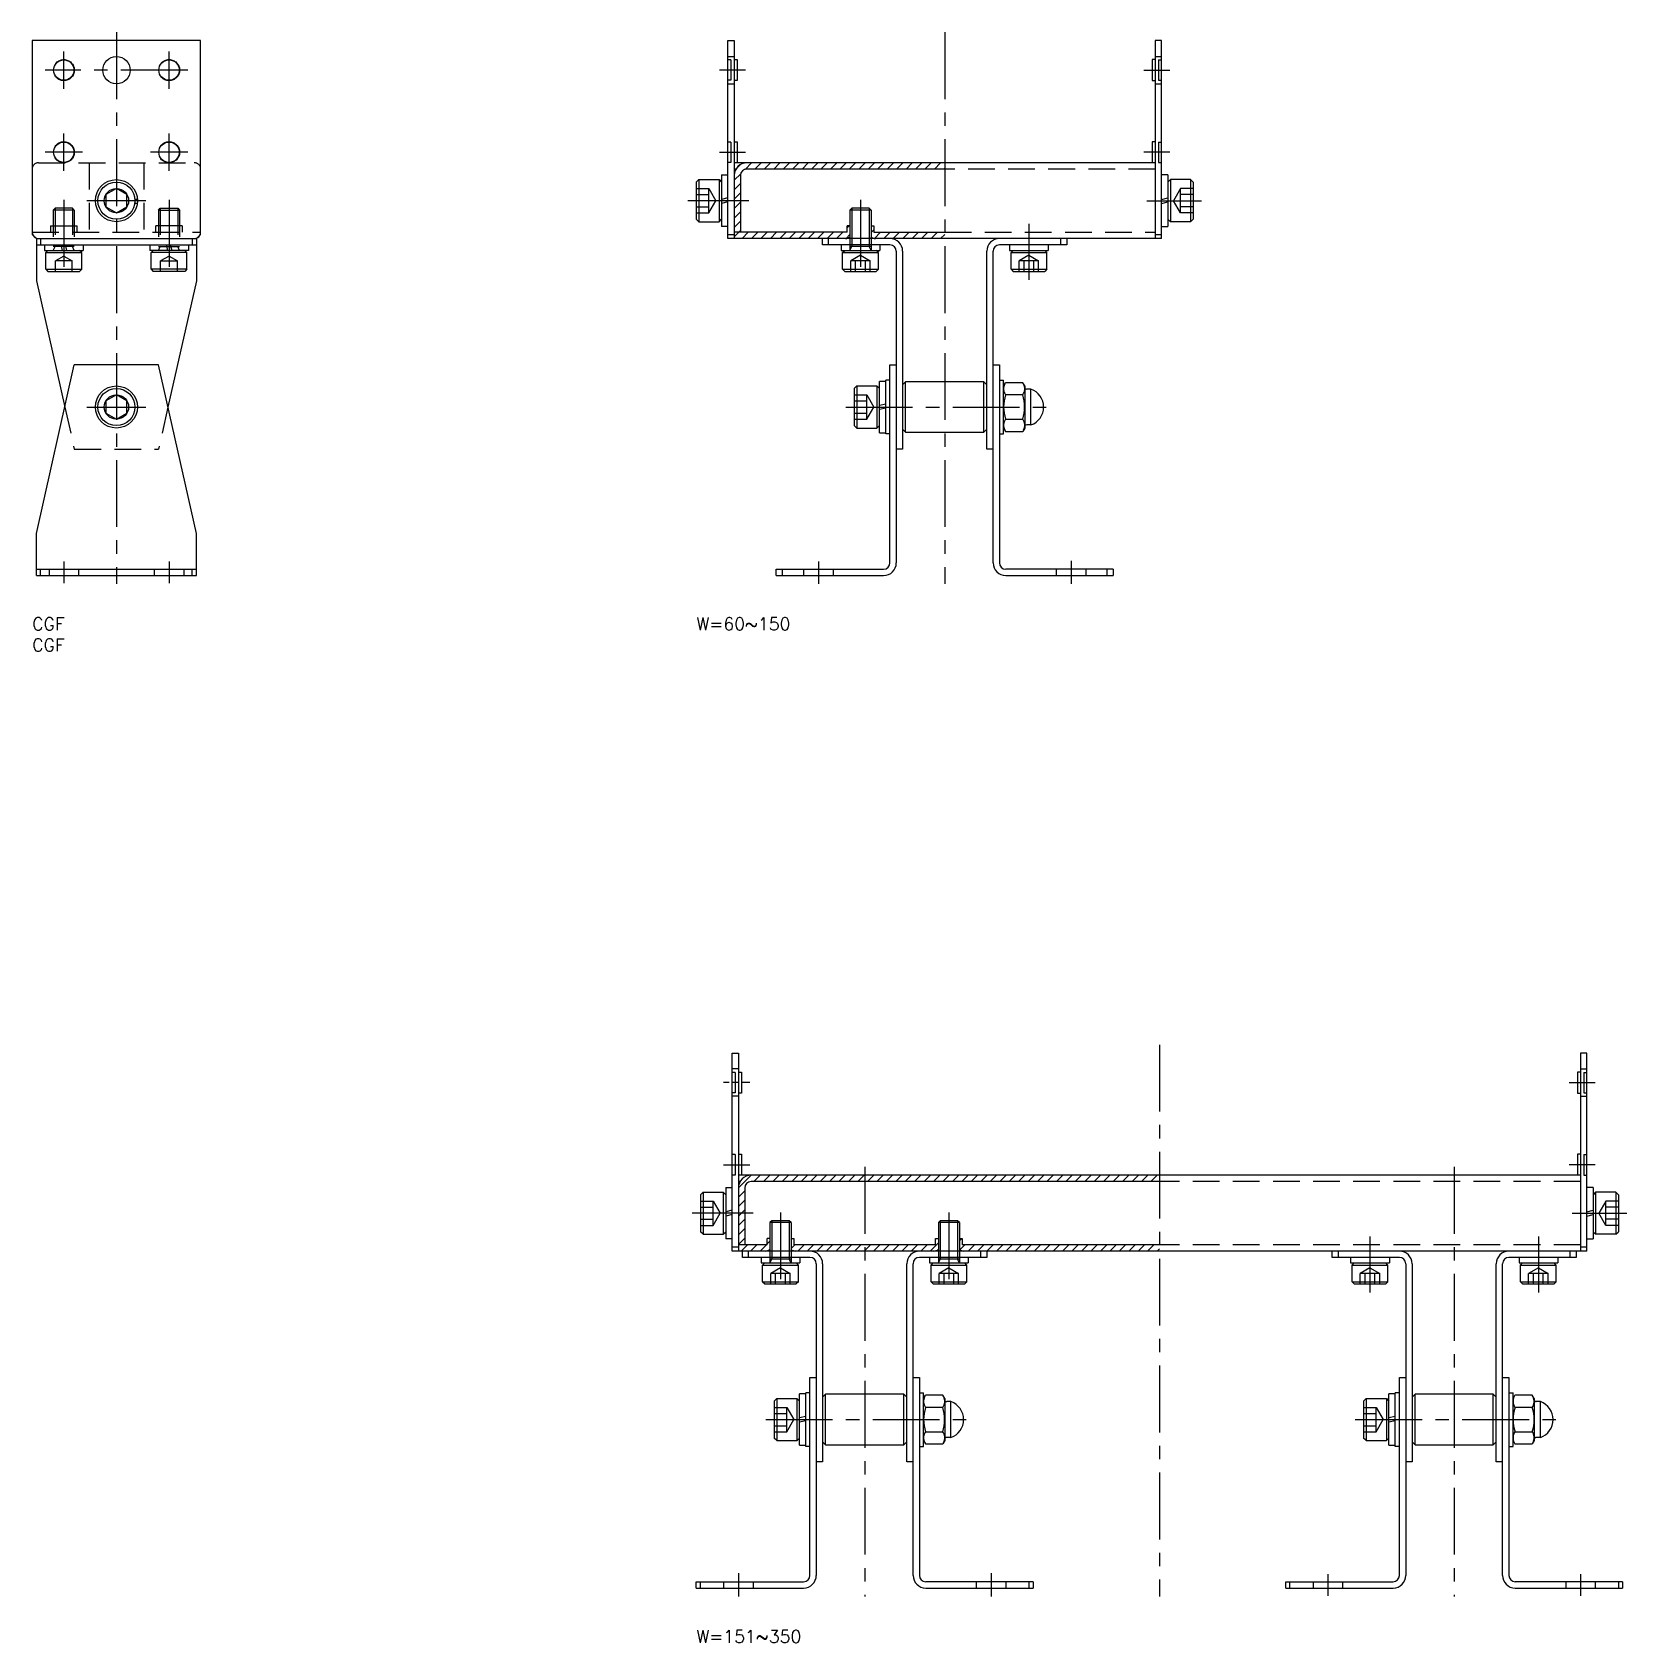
# Model space of a CAD drawing. Extents: x 0 to 379, y -243 to 139.
import ezdxf

# ---------------------------------------------------------------- set-up
doc = ezdxf.new("R2010")
doc.units = 0
doc.header["$LTSCALE"] = 0.5
doc.linetypes.add('CENTER', pattern=[50.8, 31.75, -6.35, 6.35, -6.35])
doc.linetypes.add('DASHED', pattern=[19.05, 12.7, -6.35])
for name, color, linetype in [('MSM_CENTER', 1, 'CENTER'), ('MSM_CONTINUOUS', 7, 'CONTINUOUS'), ('MSM_DASHED', 4, 'DASHED'), ('MSM_NARROW', 5, 'CONTINUOUS'), ('MSM_PART_NUMBER', 7, 'CONTINUOUS')]:
    doc.layers.add(name, color=color, linetype=linetype)
doc.styles.get("Standard").update_dxf_attribs({"font": 'txt.shx', "height": 3, "bigfont": 'bigfont.shx'})

# ---------------------------------------------------------------- blocks, each defined once
blk = doc.blocks.new('*U2')
at = {"layer": 'MSM_PART_NUMBER'}
blk.add_text('CGF', height=3, dxfattribs=at).set_placement((0, -3))
blk = doc.blocks.new('*U3')
at = {"layer": 'MSM_PART_NUMBER'}
blk.add_text('CGF', height=3, dxfattribs=at).set_placement((0, -8))
blk = doc.blocks.new('*U4')
at = {"layer": 'MSM_PART_NUMBER'}
blk.add_text('W=60~150', height=3, dxfattribs=at).set_placement((157.72, -3))
blk = doc.blocks.new('*U5')
at = {"layer": 'MSM_PART_NUMBER'}
blk.add_text('W=151~350', height=3, dxfattribs=at).set_placement((157.72, -243.42))

msp = doc.modelspace()

# ---------------------------------------------------------------- linework, layer by layer
at = {"layer": 'MSM_CENTER'}
for p, q in [((20, 139), (20, 8)), ((216.72, 139), (216.72, 8)), ((7.5, 125.58), (7.5, 134.43)), ((32.5, 125.58), (32.5, 134.43)), ((36.93, 130), (3.07, 130)), ((169.42, 130), (163.22, 130)), ((264.02, 130), (270.22, 130)), ((7.5, 106.08), (7.5, 114.92)), ((32.5, 106.08), (32.5, 114.92)), ((11.93, 110.5), (3.07, 110.5)), ((36.93, 110.5), (28.07, 110.5)), ((163.22, 110.5), (169.42, 110.5)), ((270.22, 110.5), (264.02, 110.5)), ((7.5, 99.2), (7.5, 80.2)), ((27, 99), (13, 99)), ((32.5, 99.2), (32.5, 80.2)), ((170.22, 99), (155.72, 99)), ((196.72, 99.2), (196.72, 80.2)), ((264.72, 99), (277.72, 99)), ((236.72, 93.5), (236.72, 80.2)), ((13, 50), (27, 50)), ((193.22, 50), (242.22, 50)), ((7.5, 13.32), (7.5, 8.18)), ((32.5, 13.32), (32.5, 8.18)), ((186.72, 13.32), (186.72, 8)), ((246.72, 13.5), (246.72, 8)), ((267.72, -101.42), (267.72, -232.42)), ((165.53, -110.42), (164.22, -110.42)), ((167.77, -110.42), (166.17, -110.42)), ((170.42, -110.42), (168.42, -110.42)), ((365.02, -110.42), (371.22, -110.42)), ((164.22, -129.92), (170.42, -129.92)), ((371.22, -129.92), (365.02, -129.92)), ((197.72, -130.42), (197.72, -232.42)), ((337.72, -130.42), (337.72, -232.42)), ((171.22, -141.42), (156.72, -141.42)), ((177.72, -141.22), (177.72, -160.22)), ((217.72, -141.22), (217.72, -160.22)), ((365.72, -141.42), (378.72, -141.42)), ((317.72, -146.92), (317.72, -160.22)), ((357.72, -146.92), (357.72, -160.22)), ((174.22, -190.42), (223.22, -190.42)), ((314.22, -190.42), (363.22, -190.42)), ((167.72, -226.92), (167.72, -232.42)), ((227.72, -226.92), (227.72, -232.42)), ((307.72, -227.1), (307.72, -232.25)), ((367.72, -227.1), (367.72, -232.25))]:
    msp.add_line(p, q, dxfattribs=at)
at = {"layer": 'MSM_CONTINUOUS'}
for p, q in [((0, 137), (0, 91)), ((40, 137), (0, 137)), ((40, 91), (40, 137)), ((165.22, 90), (165.22, 137)), ((165.22, 137), (166.72, 137)), ((166.72, 137), (166.72, 90)), ((268.22, 137), (266.72, 137)), ((266.72, 137), (266.72, 90)), ((268.22, 90), (268.22, 137)), ((166.72, 132.5), (167.42, 132.5)), ((167.42, 132.5), (167.42, 127.5)), ((266.72, 132.5), (266.02, 132.5)), ((266.02, 132.5), (266.02, 127.5)), ((167.42, 127.5), (166.72, 127.5)), ((266.02, 127.5), (266.72, 127.5)), ((166.72, 113), (167.42, 113)), ((167.42, 113), (167.42, 108)), ((266.72, 113), (266.02, 113)), ((266.02, 113), (266.02, 108)), ((266.72, 108), (166.72, 108)), ((158.32, 104), (157.72, 103.4)), ((157.72, 103.4), (157.72, 94.6)), ((158.32, 104), (158.32, 94)), ((158.32, 104), (163.12, 104)), ((163.12, 104), (163.72, 103.4)), ((163.12, 104), (163.12, 94)), ((163.72, 105.1), (165.22, 105.1)), ((163.72, 105.1), (163.72, 92.9)), ((167.12, 106.5), (166.72, 106.5)), ((168.22, 105), (168.22, 91.5)), ((216.72, 106.5), (169.72, 106.5)), ((269.72, 105.1), (268.22, 105.1)), ((269.72, 105.1), (269.72, 92.9)), ((270.32, 104), (269.72, 103.4)), ((270.32, 104), (270.32, 94)), ((275.12, 104), (270.32, 104)), ((275.12, 104), (275.12, 94)), ((275.12, 104), (275.72, 103.4)), ((275.72, 103.4), (275.72, 94.6)), ((20, 101.89), (17.5, 100.44)), ((17.5, 100.44), (17.5, 97.56)), ((22.5, 100.44), (20, 101.89)), ((22.5, 97.56), (22.5, 100.44)), ((165.22, 99.7), (163.72, 99.3)), ((268.22, 99.3), (269.72, 99.7)), ((17.5, 97.56), (20, 96.11)), ((20, 96.11), (22.5, 97.56)), ((24.95, 98.29), (24.34, 98.29)), ((24.99, 99.29), (24.39, 99.29)), ((165.22, 98.7), (163.72, 98.3)), ((194.65, 97.2), (194.22, 96.77)), ((194.22, 96.77), (194.22, 90)), ((199.22, 96.77), (194.22, 96.77)), ((198.78, 97.2), (194.65, 97.2)), ((199.22, 96.77), (198.78, 97.2)), ((199.22, 96.77), (199.22, 90)), ((268.22, 98.3), (269.72, 98.7)), ((158.32, 94), (157.72, 94.6)), ((158.32, 94), (163.12, 94)), ((163.12, 94), (163.72, 94.6)), ((165.22, 92.9), (163.72, 92.9)), ((193.57, 91.5), (193.57, 93)), ((194.22, 93), (193.57, 93)), ((199.22, 93), (199.87, 93)), ((199.87, 93), (199.87, 91.5)), ((268.22, 92.9), (269.72, 92.9)), ((270.32, 94), (269.72, 94.6)), ((275.12, 94), (270.32, 94)), ((275.12, 94), (275.72, 94.6)), ((0, 91), (1, 90)), ((1, 90), (39, 90)), ((1, 90), (1, 80)), ((1, 88.5), (39, 88.5)), ((2, 90), (2, 88.5)), ((2.9, 88.5), (2.9, 87.2)), ((6.8, 88.5), (7.15, 87.2)), ((7.8, 88.5), (8.15, 87.2)), ((12.1, 88.5), (12.1, 87.2)), ((27.9, 88.5), (27.9, 87.2)), ((31.8, 88.5), (32.15, 87.2)), ((32.8, 88.5), (33.15, 87.2)), ((37.1, 88.5), (37.1, 87.2)), ((38, 90), (38, 88.5)), ((40, 91), (39, 90)), ((39, 90), (39, 80)), ((165.22, 91), (166.72, 91)), ((268.22, 90), (165.22, 90)), ((193.57, 91.5), (166.72, 91.5)), ((187.72, 88.5), (187.72, 90)), ((203.72, 88.5), (187.72, 88.5)), ((189.13, 88.5), (189.13, 90)), ((192.12, 88.5), (192.12, 87.2)), ((199.87, 91.5), (216.72, 91.5)), ((201.32, 88.5), (201.32, 87.2)), ((245.72, 88.5), (229.72, 88.5)), ((232.12, 88.5), (232.12, 87.2)), ((241.32, 88.5), (241.32, 87.2)), ((244.3, 88.5), (244.3, 90)), ((245.72, 90), (245.72, 88.5)), ((266.72, 91), (268.22, 91)), ((2.9, 87.2), (12.1, 87.2)), ((3.25, 86.7), (3.75, 87.2)), ((3.25, 86.7), (11.75, 86.7)), ((3.25, 82.7), (3.25, 86.7)), ((11.75, 86.7), (11.25, 87.2)), ((11.75, 82.7), (11.75, 86.7)), ((37.1, 87.2), (27.9, 87.2)), ((28.25, 86.7), (28.75, 87.2)), ((36.75, 86.7), (28.25, 86.7)), ((28.25, 82.7), (28.25, 86.7)), ((36.75, 86.7), (36.25, 87.2)), ((36.75, 82.7), (36.75, 86.7)), ((192.12, 87.2), (201.32, 87.2)), ((192.47, 86.7), (192.97, 87.2)), ((192.47, 86.7), (200.97, 86.7)), ((192.47, 82.7), (192.47, 86.7)), ((200.97, 86.7), (200.47, 87.2)), ((200.97, 82.7), (200.97, 86.7)), ((205.22, 87), (205.22, 13)), ((206.72, 87), (206.72, 40)), ((226.72, 40), (226.72, 87)), ((228.22, 13), (228.22, 87)), ((232.12, 87.2), (241.32, 87.2)), ((232.47, 86.7), (232.97, 87.2)), ((232.47, 86.7), (240.97, 86.7)), ((232.47, 82.7), (232.47, 86.7)), ((240.97, 86.7), (240.47, 87.2)), ((240.97, 82.7), (240.97, 86.7)), ((3.25, 82.7), (11.75, 82.7)), ((3.25, 82.7), (3.75, 82.2)), ((3.75, 82.2), (11.25, 82.2)), ((11.75, 82.7), (11.25, 82.2)), ((36.75, 82.7), (28.25, 82.7)), ((28.25, 82.7), (28.75, 82.2)), ((36.25, 82.2), (28.75, 82.2)), ((36.75, 82.7), (36.25, 82.2)), ((192.47, 82.7), (200.97, 82.7)), ((192.47, 82.7), (192.97, 82.2)), ((192.97, 82.2), (200.47, 82.2)), ((200.97, 82.7), (200.47, 82.2)), ((232.47, 82.7), (240.97, 82.7)), ((232.47, 82.7), (232.97, 82.2)), ((232.97, 82.2), (240.47, 82.2)), ((240.97, 82.7), (240.47, 82.2)), ((1, 80), (7.75, 50)), ((39, 80), (32.25, 50)), ((1, 20), (10, 60)), ((30, 60), (10, 60)), ((39, 20), (30, 60)), ((203.72, 60), (205.22, 60)), ((203.72, 13), (203.72, 60)), ((228.22, 60), (229.72, 60)), ((229.72, 60), (229.72, 13)), ((195.82, 55), (195.22, 54.4)), ((195.22, 54.4), (195.22, 45.6)), ((195.82, 55), (195.82, 45)), ((195.82, 55), (200.62, 55)), ((200.62, 55), (201.22, 54.4)), ((200.62, 55), (200.62, 45)), ((202.72, 56.1), (201.22, 56.1)), ((201.22, 43.9), (201.22, 56.1)), ((202.72, 43.62), (202.72, 56.38)), ((203.72, 56.38), (202.72, 56.38)), ((207.42, 56), (206.72, 55.29)), ((226.01, 56), (207.42, 56)), ((207.42, 44), (207.42, 56)), ((226.72, 55.29), (226.01, 56)), ((226.01, 44), (226.01, 56)), ((229.72, 56.38), (230.72, 56.38)), ((230.72, 43.62), (230.72, 56.38)), ((230.72, 55), (231.16, 55.77)), ((235.27, 55.77), (231.16, 55.77)), ((235.72, 55), (235.27, 55.77)), ((235.72, 55), (235.72, 45)), ((237.2, 54.25), (236.22, 54.25)), ((237.2, 45.75), (237.2, 54.25)), ((20, 52.89), (17.5, 51.44)), ((17.5, 51.44), (17.5, 48.56)), ((22.5, 51.44), (20, 52.89)), ((22.5, 48.56), (22.5, 51.44)), ((202.72, 50.7), (201.22, 50.4)), ((235.27, 52.89), (231.16, 52.89)), ((17.5, 48.56), (20, 47.11)), ((20, 47.11), (22.5, 48.56)), ((202.72, 49.7), (201.22, 49.4)), ((231.16, 47.11), (235.27, 47.11)), ((195.82, 45), (195.22, 45.6)), ((195.82, 45), (200.62, 45)), ((200.62, 45), (201.22, 45.6)), ((201.22, 43.9), (202.72, 43.9)), ((203.72, 43.62), (202.72, 43.62)), ((206.72, 44.71), (207.42, 44)), ((207.42, 44), (226.01, 44)), ((226.01, 44), (226.72, 44.71)), ((229.72, 43.62), (230.72, 43.62)), ((230.72, 45), (231.16, 44.23)), ((231.16, 44.23), (235.27, 44.23)), ((235.72, 45), (235.27, 44.23)), ((237.2, 45.75), (236.22, 45.75)), ((206.72, 40), (205.22, 40)), ((228.22, 40), (226.72, 40)), ((1, 10), (1, 20)), ((39, 10), (39, 20)), ((1, 11.5), (39, 11.5)), ((2, 10), (2, 11.5)), ((38, 10), (38, 11.5)), ((176.72, 10), (176.72, 11.5)), ((176.72, 11.5), (202.22, 11.5)), ((178.13, 11.5), (178.13, 10)), ((256.72, 11.5), (231.22, 11.5)), ((255.3, 10), (255.3, 11.5)), ((256.72, 11.5), (256.72, 10)), ((1, 10), (39, 10)), ((176.72, 10), (202.22, 10)), ((231.22, 10), (256.72, 10)), ((166.22, -150.42), (166.22, -103.42)), ((166.22, -103.42), (167.72, -103.42)), ((167.72, -103.42), (167.72, -150.42)), ((369.22, -103.42), (367.72, -103.42)), ((367.72, -103.42), (367.72, -150.42)), ((369.22, -150.42), (369.22, -103.42)), ((167.72, -107.92), (168.42, -107.92)), ((168.42, -107.92), (168.42, -112.92)), ((367.72, -107.92), (367.02, -107.92)), ((367.02, -107.92), (367.02, -112.92)), ((168.42, -112.92), (167.72, -112.92)), ((367.02, -112.92), (367.72, -112.92)), ((167.72, -127.42), (168.42, -127.42)), ((168.42, -127.42), (168.42, -132.42)), ((367.72, -127.42), (367.02, -127.42)), ((367.02, -127.42), (367.02, -132.42)), ((367.72, -132.42), (167.72, -132.42)), ((159.32, -136.42), (158.72, -137.02)), ((158.72, -137.02), (158.72, -145.82)), ((159.32, -136.42), (159.32, -146.42)), ((159.32, -136.42), (164.12, -136.42)), ((164.12, -136.42), (164.72, -137.02)), ((164.12, -136.42), (164.12, -146.42)), ((164.72, -135.32), (166.22, -135.32)), ((164.72, -135.32), (164.72, -147.52)), ((168.12, -133.92), (167.72, -133.92)), ((169.22, -135.42), (169.22, -148.92)), ((267.72, -133.92), (170.72, -133.92)), ((370.72, -135.32), (369.22, -135.32)), ((370.72, -135.32), (370.72, -147.52)), ((371.32, -136.42), (370.72, -137.02)), ((371.32, -136.42), (371.32, -146.42)), ((376.12, -136.42), (371.32, -136.42)), ((376.12, -136.42), (376.12, -146.42)), ((376.12, -136.42), (376.72, -137.02)), ((376.72, -137.02), (376.72, -145.82)), ((166.22, -140.72), (164.72, -141.12)), ((369.22, -141.12), (370.72, -140.72)), ((166.22, -141.72), (164.72, -142.12)), ((175.65, -143.22), (175.22, -143.66)), ((175.22, -143.66), (175.22, -150.42)), ((180.22, -143.66), (175.22, -143.66)), ((179.78, -143.22), (175.65, -143.22)), ((180.22, -143.66), (179.78, -143.22)), ((180.22, -143.66), (180.22, -150.42)), ((215.65, -143.22), (215.22, -143.66)), ((215.22, -143.66), (215.22, -150.42)), ((220.22, -143.66), (215.22, -143.66)), ((219.78, -143.22), (215.65, -143.22)), ((220.22, -143.66), (219.78, -143.22)), ((220.22, -143.66), (220.22, -150.42)), ((369.22, -142.12), (370.72, -141.72)), ((159.32, -146.42), (158.72, -145.82)), ((159.32, -146.42), (164.12, -146.42)), ((164.12, -146.42), (164.72, -145.82)), ((166.22, -147.52), (164.72, -147.52)), ((174.57, -148.92), (167.72, -148.92)), ((174.57, -148.92), (174.57, -147.42)), ((175.22, -147.42), (174.57, -147.42)), ((180.22, -147.42), (180.87, -147.42)), ((180.87, -147.42), (180.87, -148.92)), ((214.57, -148.92), (180.87, -148.92)), ((214.57, -148.92), (214.57, -147.42)), ((214.57, -147.42), (215.22, -147.42)), ((220.22, -147.42), (220.87, -147.42)), ((220.87, -147.42), (220.87, -148.92)), ((267.72, -148.92), (220.87, -148.92)), ((369.22, -147.52), (370.72, -147.52)), ((371.32, -146.42), (370.72, -145.82)), ((376.12, -146.42), (371.32, -146.42)), ((376.12, -146.42), (376.72, -145.82)), ((166.22, -149.42), (167.72, -149.42)), ((369.22, -150.42), (166.22, -150.42)), ((168.72, -151.92), (168.72, -150.42)), ((184.72, -151.92), (168.72, -151.92)), ((170.13, -151.92), (170.13, -150.42)), ((173.12, -151.92), (173.12, -153.22)), ((182.32, -151.92), (182.32, -153.22)), ((226.72, -151.92), (210.72, -151.92)), ((213.12, -151.92), (213.12, -153.22)), ((222.32, -151.92), (222.32, -153.22)), ((225.3, -151.92), (225.3, -150.42)), ((226.72, -150.42), (226.72, -151.92)), ((308.72, -151.92), (308.72, -150.42)), ((324.72, -151.92), (308.72, -151.92)), ((310.13, -150.42), (310.13, -151.92)), ((313.12, -151.92), (313.12, -153.22)), ((322.32, -151.92), (322.32, -153.22)), ((366.72, -151.92), (350.72, -151.92)), ((353.12, -151.92), (353.12, -153.22)), ((362.32, -151.92), (362.32, -153.22)), ((365.3, -151.92), (365.3, -150.42)), ((366.72, -150.42), (366.72, -151.92)), ((367.72, -149.42), (369.22, -149.42)), ((173.12, -153.22), (182.32, -153.22)), ((173.47, -153.72), (173.97, -153.22)), ((173.47, -153.72), (181.97, -153.72)), ((173.47, -157.72), (173.47, -153.72)), ((181.97, -153.72), (181.47, -153.22)), ((181.97, -157.72), (181.97, -153.72)), ((186.22, -153.42), (186.22, -227.42)), ((187.72, -153.42), (187.72, -200.42)), ((207.72, -200.42), (207.72, -153.42)), ((209.22, -227.42), (209.22, -153.42)), ((213.12, -153.22), (222.32, -153.22)), ((213.47, -153.72), (213.97, -153.22)), ((213.47, -153.72), (221.97, -153.72)), ((213.47, -157.72), (213.47, -153.72)), ((221.97, -153.72), (221.47, -153.22)), ((221.97, -157.72), (221.97, -153.72)), ((313.12, -153.22), (322.32, -153.22)), ((313.47, -153.72), (313.97, -153.22)), ((313.47, -153.72), (321.97, -153.72)), ((313.47, -157.72), (313.47, -153.72)), ((321.97, -153.72), (321.47, -153.22)), ((321.97, -157.72), (321.97, -153.72)), ((326.22, -153.42), (326.22, -227.42)), ((327.72, -153.42), (327.72, -200.42)), ((347.72, -200.42), (347.72, -153.42)), ((349.22, -227.42), (349.22, -153.42)), ((353.12, -153.22), (362.32, -153.22)), ((353.47, -153.72), (353.97, -153.22)), ((353.47, -153.72), (361.97, -153.72)), ((353.47, -157.72), (353.47, -153.72)), ((361.97, -153.72), (361.47, -153.22)), ((361.97, -157.72), (361.97, -153.72)), ((173.47, -157.72), (181.97, -157.72)), ((173.47, -157.72), (173.97, -158.22)), ((173.97, -158.22), (181.47, -158.22)), ((181.97, -157.72), (181.47, -158.22)), ((213.47, -157.72), (221.97, -157.72)), ((213.47, -157.72), (213.97, -158.22)), ((213.97, -158.22), (221.47, -158.22)), ((221.97, -157.72), (221.47, -158.22)), ((313.47, -157.72), (321.97, -157.72)), ((313.47, -157.72), (313.97, -158.22)), ((313.97, -158.22), (321.47, -158.22)), ((321.97, -157.72), (321.47, -158.22)), ((353.47, -157.72), (361.97, -157.72)), ((353.47, -157.72), (353.97, -158.22)), ((353.97, -158.22), (361.47, -158.22)), ((361.97, -157.72), (361.47, -158.22)), ((184.72, -180.42), (186.22, -180.42)), ((184.72, -227.42), (184.72, -180.42)), ((209.22, -180.42), (210.72, -180.42)), ((210.72, -180.42), (210.72, -227.42)), ((324.72, -180.42), (326.22, -180.42)), ((324.72, -227.42), (324.72, -180.42)), ((349.22, -180.42), (350.72, -180.42)), ((350.72, -180.42), (350.72, -227.42)), ((176.82, -185.42), (176.22, -186.02)), ((176.22, -186.02), (176.22, -194.82)), ((176.82, -185.42), (176.82, -195.42)), ((176.82, -185.42), (181.62, -185.42)), ((181.62, -185.42), (182.22, -186.02)), ((181.62, -185.42), (181.62, -195.42)), ((183.72, -184.32), (182.22, -184.32)), ((182.22, -196.52), (182.22, -184.32)), ((183.72, -196.8), (183.72, -184.05)), ((184.72, -184.05), (183.72, -184.05)), ((188.42, -184.42), (187.72, -185.13)), ((207.01, -184.42), (188.42, -184.42)), ((188.42, -196.42), (188.42, -184.42)), ((207.72, -185.13), (207.01, -184.42)), ((207.01, -196.42), (207.01, -184.42)), ((210.72, -184.05), (211.72, -184.05)), ((211.72, -196.8), (211.72, -184.05)), ((211.72, -185.42), (212.16, -184.65)), ((216.27, -184.65), (212.16, -184.65)), ((216.72, -185.42), (216.27, -184.65)), ((216.72, -185.42), (216.72, -195.42)), ((218.2, -186.17), (217.22, -186.17)), ((218.2, -194.67), (218.2, -186.17)), ((316.82, -185.42), (316.22, -186.02)), ((316.22, -186.02), (316.22, -194.82)), ((316.82, -185.42), (316.82, -195.42)), ((316.82, -185.42), (321.62, -185.42)), ((321.62, -185.42), (322.22, -186.02)), ((321.62, -185.42), (321.62, -195.42)), ((323.72, -184.32), (322.22, -184.32)), ((322.22, -196.52), (322.22, -184.32)), ((323.72, -196.8), (323.72, -184.05)), ((324.72, -184.05), (323.72, -184.05)), ((328.42, -184.42), (327.72, -185.13)), ((347.01, -184.42), (328.42, -184.42)), ((328.42, -196.42), (328.42, -184.42)), ((347.72, -185.13), (347.01, -184.42)), ((347.01, -196.42), (347.01, -184.42)), ((350.72, -184.05), (351.72, -184.05)), ((351.72, -196.8), (351.72, -184.05)), ((351.72, -185.42), (352.16, -184.65)), ((356.27, -184.65), (352.16, -184.65)), ((356.72, -185.42), (356.27, -184.65)), ((356.72, -185.42), (356.72, -195.42)), ((358.2, -186.17), (357.22, -186.17)), ((358.2, -194.67), (358.2, -186.17)), ((183.72, -189.72), (182.22, -190.02)), ((183.72, -190.72), (182.22, -191.02)), ((216.27, -187.54), (212.16, -187.54)), ((323.72, -189.72), (322.22, -190.02)), ((323.72, -190.72), (322.22, -191.02)), ((356.27, -187.54), (352.16, -187.54)), ((176.82, -195.42), (176.22, -194.82)), ((181.62, -195.42), (182.22, -194.82)), ((212.16, -193.31), (216.27, -193.31)), ((218.2, -194.67), (217.22, -194.67)), ((316.82, -195.42), (316.22, -194.82)), ((321.62, -195.42), (322.22, -194.82)), ((352.16, -193.31), (356.27, -193.31)), ((358.2, -194.67), (357.22, -194.67)), ((176.82, -195.42), (181.62, -195.42)), ((182.22, -196.52), (183.72, -196.52)), ((184.72, -196.8), (183.72, -196.8)), ((187.72, -195.72), (188.42, -196.42)), ((188.42, -196.42), (207.01, -196.42)), ((207.01, -196.42), (207.72, -195.72)), ((210.72, -196.8), (211.72, -196.8)), ((211.72, -195.42), (212.16, -196.2)), ((212.16, -196.2), (216.27, -196.2)), ((216.72, -195.42), (216.27, -196.2)), ((316.82, -195.42), (321.62, -195.42)), ((322.22, -196.52), (323.72, -196.52)), ((324.72, -196.8), (323.72, -196.8)), ((327.72, -195.72), (328.42, -196.42)), ((328.42, -196.42), (347.01, -196.42)), ((347.01, -196.42), (347.72, -195.72)), ((350.72, -196.8), (351.72, -196.8)), ((351.72, -195.42), (352.16, -196.2)), ((352.16, -196.2), (356.27, -196.2)), ((356.72, -195.42), (356.27, -196.2)), ((187.72, -200.42), (186.22, -200.42)), ((209.22, -200.42), (207.72, -200.42)), ((327.72, -200.42), (326.22, -200.42)), ((349.22, -200.42), (347.72, -200.42)), ((157.72, -230.42), (157.72, -228.92)), ((157.72, -228.92), (183.22, -228.92)), ((158.72, -230.42), (158.72, -228.92)), ((237.72, -228.92), (212.22, -228.92)), ((236.72, -228.92), (236.72, -230.42)), ((237.72, -228.92), (237.72, -230.42)), ((297.72, -230.42), (297.72, -228.92)), ((297.72, -228.92), (323.22, -228.92)), ((298.72, -230.42), (298.72, -228.92)), ((377.72, -228.92), (352.22, -228.92)), ((376.72, -228.92), (376.72, -230.42)), ((377.72, -228.92), (377.72, -230.42)), ((157.72, -230.42), (183.22, -230.42)), ((212.22, -230.42), (237.72, -230.42)), ((297.72, -230.42), (323.22, -230.42)), ((352.22, -230.42), (377.72, -230.42))]:
    msp.add_line(p, q, dxfattribs=at)
for centre, radius in [((7.5, 130), 2.42), ((20, 130), 3.25), ((32.5, 130), 2.42), ((7.5, 110.5), 2.42), ((32.5, 110.5), 2.42), ((20, 99), 5), ((20, 99), 4.4), ((20, 99), 2.89), ((20, 50), 5), ((20, 50), 4.4), ((20, 50), 2.89)]:
    msp.add_circle(centre, radius, dxfattribs=at)
for centre, radius, start, end in [((169.72, 105), 3, 90, 180), ((169.72, 105), 1.5, 90, 180), ((1.5, 91.5), 1.5, 205.5288, 244.4712), ((38.5, 91.5), 1.5, 295.5288, 334.4712), ((193.15, 91.5), 1.5, 270, 315.3435), ((200.28, 91.5), 1.5, 224.6565, 270), ((203.72, 87), 3, 0, 90), ((203.72, 87), 1.5, 0, 90), ((229.72, 87), 3, 90, 180), ((229.72, 87), 1.5, 90, 180), ((233.27, 54.33), 2.56, 154.3842, 214.3842), ((233.16, 54.33), 2.56, 325.6158, 25.6158), ((236.22, 54.75), 0.5, 180, 270), ((235.72, 50), 4.5, 289.1881, 70.8119), ((240.27, 50), 9.55, 162.412, 197.588), ((226.16, 50), 9.55, 342.412, 17.588), ((233.27, 45.67), 2.56, 145.6158, 205.6158), ((233.16, 45.67), 2.56, 334.3842, 34.3842), ((236.22, 45.25), 0.5, 90, 180), ((202.22, 13), 3, 270, 0), ((202.22, 13), 1.5, 270, 0), ((231.22, 13), 3, 180, 270), ((231.22, 13), 1.5, 180, 270), ((170.72, -135.42), 3, 90, 180), ((170.72, -135.42), 1.5, 90, 180), ((174.15, -148.92), 1.5, 270, 315.3435), ((181.28, -148.92), 1.5, 224.6565, 270), ((184.72, -153.42), 3, 0, 90), ((184.72, -153.42), 1.5, 0, 90), ((210.72, -153.42), 3, 90, 180), ((210.72, -153.42), 1.5, 90, 180), ((214.15, -148.92), 1.5, 270, 315.3435), ((221.28, -148.92), 1.5, 224.6565, 270), ((324.72, -153.42), 3, 0, 90), ((324.72, -153.42), 1.5, 0, 90), ((350.72, -153.42), 3, 90, 180), ((350.72, -153.42), 1.5, 90, 180), ((214.27, -186.09), 2.56, 154.3842, 214.3842), ((214.16, -186.09), 2.56, 325.6158, 25.6158), ((217.22, -185.67), 0.5, 180, 270), ((216.72, -190.42), 4.5, 289.1881, 70.8119), ((354.27, -186.09), 2.56, 154.3842, 214.3842), ((354.16, -186.09), 2.56, 325.6158, 25.6158), ((357.22, -185.67), 0.5, 180, 270), ((356.72, -190.42), 4.5, 289.1881, 70.8119), ((221.27, -190.42), 9.55, 162.412, 197.588), ((207.16, -190.42), 9.55, 342.412, 17.588), ((361.27, -190.42), 9.55, 162.412, 197.588), ((347.16, -190.42), 9.55, 342.412, 17.588), ((214.27, -194.75), 2.56, 145.6158, 205.6158), ((214.16, -194.75), 2.56, 334.3842, 34.3842), ((217.22, -195.17), 0.5, 90, 180), ((354.27, -194.75), 2.56, 145.6158, 205.6158), ((354.16, -194.75), 2.56, 334.3842, 34.3842), ((357.22, -195.17), 0.5, 90, 180), ((183.22, -227.42), 3, 270, 0), ((183.22, -227.42), 1.5, 270, 0), ((212.22, -227.42), 3, 180, 270), ((212.22, -227.42), 1.5, 180, 270), ((323.22, -227.42), 3, 270, 0), ((323.22, -227.42), 1.5, 270, 0), ((352.22, -227.42), 3, 180, 270), ((352.22, -227.42), 1.5, 180, 270)]:
    msp.add_arc(centre, radius, start, end, dxfattribs=at)
at = {"layer": 'MSM_DASHED'}
for p, q in [((165.22, 133.25), (166.72, 133.25)), ((165.92, 132.43), (165.22, 132.43)), ((165.92, 132.43), (165.92, 127.58)), ((266.72, 133.25), (268.22, 133.25)), ((267.52, 132.43), (267.52, 127.58)), ((267.52, 132.43), (268.22, 132.43)), ((165.92, 127.58), (165.22, 127.58)), ((165.22, 126.75), (166.72, 126.75)), ((266.72, 126.75), (268.22, 126.75)), ((267.52, 127.58), (268.22, 127.58)), ((165.92, 112.92), (165.22, 112.92)), ((165.92, 112.92), (165.92, 108.08)), ((267.52, 112.92), (267.52, 108.08)), ((267.52, 112.92), (268.22, 112.92)), ((1.5, 108), (38.5, 108)), ((13.5, 108), (13.5, 90)), ((26.5, 108), (26.5, 90)), ((165.92, 108.08), (165.22, 108.08)), ((267.52, 108.08), (268.22, 108.08)), ((266.72, 106.5), (216.72, 106.5)), ((157.72, 101.89), (160.72, 101.89)), ((157.72, 100.44), (160.72, 100.44)), ((160.72, 101.89), (162.38, 99)), ((160.72, 96.11), (160.72, 101.89)), ((272.72, 101.89), (271.05, 99)), ((275.72, 101.89), (272.72, 101.89)), ((272.72, 96.11), (272.72, 101.89)), ((275.72, 100.44), (272.72, 100.44)), ((5.43, 97.2), (5, 96.77)), ((10, 96.77), (5, 96.77)), ((5, 96.77), (5, 87.2)), ((5.43, 97.2), (5.43, 88.1)), ((9.57, 97.2), (5.43, 97.2)), ((9.57, 97.2), (9.57, 88.1)), ((10, 96.77), (9.57, 97.2)), ((10, 96.77), (10, 87.2)), ((30, 96.77), (30.43, 97.2)), ((30, 96.77), (35, 96.77)), ((30, 96.77), (30, 87.2)), ((30.43, 97.2), (30.43, 88.1)), ((30.43, 97.2), (34.57, 97.2)), ((34.57, 97.2), (34.57, 88.1)), ((34.57, 97.2), (35, 96.77)), ((35, 96.77), (35, 87.2)), ((157.72, 97.56), (160.72, 97.56)), ((157.72, 96.11), (160.72, 96.11)), ((160.72, 96.11), (162.38, 99)), ((272.72, 96.11), (271.05, 99)), ((275.72, 97.56), (272.72, 97.56)), ((275.72, 96.11), (272.72, 96.11)), ((4.35, 93), (4.35, 91.5)), ((4.35, 93), (10.65, 93)), ((10.65, 91.5), (10.65, 93)), ((29.35, 91.5), (29.35, 93)), ((35.65, 93), (29.35, 93)), ((35.65, 93), (35.65, 91.5)), ((0, 91.5), (40, 91.5)), ((5, 87.2), (5.43, 88.1)), ((10, 88.1), (5, 88.1)), ((10, 87.2), (9.57, 88.1)), ((30, 87.2), (30.43, 88.1)), ((30, 88.1), (35, 88.1)), ((35, 87.2), (34.57, 88.1)), ((194.22, 90), (194.22, 87.2)), ((194.22, 87.2), (194.65, 88.1)), ((199.22, 88.1), (194.22, 88.1)), ((194.65, 90), (194.65, 88.1)), ((198.78, 90), (198.78, 88.1)), ((199.22, 87.2), (198.78, 88.1)), ((199.22, 90), (199.22, 87.2)), ((216.72, 91.5), (266.72, 91.5)), ((7.5, 85.85), (5.5, 84.7)), ((9.5, 84.7), (5.5, 84.7)), ((5.5, 82.2), (5.5, 84.7)), ((7.5, 85.85), (9.5, 84.7)), ((9.5, 82.2), (9.5, 84.7)), ((32.5, 85.85), (30.5, 84.7)), ((30.5, 82.2), (30.5, 84.7)), ((30.5, 84.7), (34.5, 84.7)), ((32.5, 85.85), (34.5, 84.7)), ((34.5, 82.2), (34.5, 84.7)), ((196.72, 86.03), (194.41, 84.7)), ((199.03, 84.7), (194.41, 84.7)), ((194.41, 82.2), (194.41, 84.7)), ((195.56, 82.2), (195.56, 84.7)), ((196.72, 86.03), (199.03, 84.7)), ((197.87, 82.2), (197.87, 84.7)), ((199.03, 82.2), (199.03, 84.7)), ((236.72, 86.03), (234.41, 84.7)), ((239.03, 84.7), (234.41, 84.7)), ((234.41, 82.2), (234.41, 84.7)), ((235.56, 82.2), (235.56, 84.7)), ((236.72, 86.03), (239.03, 84.7)), ((237.87, 82.2), (237.87, 84.7)), ((239.03, 82.2), (239.03, 84.7)), ((7.75, 50), (10, 40)), ((32.25, 50), (30, 40)), ((195.22, 52.89), (198.22, 52.89)), ((195.22, 51.44), (198.22, 51.44)), ((198.22, 52.89), (199.88, 50)), ((198.22, 47.11), (198.22, 52.89)), ((198.22, 47.11), (199.88, 50)), ((195.22, 48.56), (198.22, 48.56)), ((195.22, 47.11), (198.22, 47.11)), ((10, 40), (30, 40)), ((4, 11.5), (4, 10)), ((11, 11.5), (11, 10)), ((29, 11.5), (29, 10)), ((36, 11.5), (36, 10)), ((183.22, 11.5), (183.22, 10)), ((190.22, 11.5), (190.22, 10)), ((243.22, 11.5), (243.22, 10)), ((250.22, 11.5), (250.22, 10)), ((167.72, -107.17), (166.22, -107.17)), ((166.92, -108), (166.22, -108)), ((166.92, -108), (166.92, -112.85)), ((367.72, -107.17), (369.22, -107.17)), ((368.52, -108), (368.52, -112.85)), ((368.52, -108), (369.22, -108)), ((166.92, -112.85), (166.22, -112.85)), ((167.72, -113.67), (166.22, -113.67)), ((367.72, -113.67), (369.22, -113.67)), ((368.52, -112.85), (369.22, -112.85)), ((166.92, -127.5), (166.22, -127.5)), ((166.92, -127.5), (166.92, -132.35)), ((368.52, -127.5), (368.52, -132.35)), ((368.52, -127.5), (369.22, -127.5)), ((166.92, -132.35), (166.22, -132.35)), ((368.52, -132.35), (369.22, -132.35)), ((367.72, -133.92), (267.72, -133.92)), ((158.72, -138.54), (161.72, -138.54)), ((158.72, -139.98), (161.72, -139.98)), ((161.72, -138.54), (163.38, -141.42)), ((161.72, -144.31), (161.72, -138.54)), ((161.72, -144.31), (163.38, -141.42)), ((373.72, -138.54), (372.05, -141.42)), ((373.72, -144.31), (372.05, -141.42)), ((376.72, -138.54), (373.72, -138.54)), ((373.72, -144.31), (373.72, -138.54)), ((376.72, -139.98), (373.72, -139.98)), ((158.72, -142.87), (161.72, -142.87)), ((158.72, -144.31), (161.72, -144.31)), ((376.72, -142.87), (373.72, -142.87)), ((376.72, -144.31), (373.72, -144.31)), ((367.72, -148.92), (267.72, -148.92)), ((175.22, -150.42), (175.22, -153.22)), ((175.22, -153.22), (175.65, -152.32)), ((180.22, -152.32), (175.22, -152.32)), ((175.65, -150.42), (175.65, -152.32)), ((179.78, -150.42), (179.78, -152.32)), ((180.22, -153.22), (179.78, -152.32)), ((180.22, -150.42), (180.22, -153.22)), ((215.22, -150.42), (215.22, -153.22)), ((215.22, -153.22), (215.65, -152.32)), ((220.22, -152.32), (215.22, -152.32)), ((215.65, -150.42), (215.65, -152.32)), ((219.78, -150.42), (219.78, -152.32)), ((220.22, -153.22), (219.78, -152.32)), ((220.22, -150.42), (220.22, -153.22)), ((177.72, -154.39), (175.41, -155.72)), ((180.03, -155.72), (175.41, -155.72)), ((175.41, -158.22), (175.41, -155.72)), ((176.56, -158.22), (176.56, -155.72)), ((177.72, -154.39), (180.03, -155.72)), ((178.87, -158.22), (178.87, -155.72)), ((180.03, -158.22), (180.03, -155.72)), ((217.72, -154.39), (215.41, -155.72)), ((220.03, -155.72), (215.41, -155.72)), ((215.41, -158.22), (215.41, -155.72)), ((216.56, -158.22), (216.56, -155.72)), ((217.72, -154.39), (220.03, -155.72)), ((218.87, -158.22), (218.87, -155.72)), ((220.03, -158.22), (220.03, -155.72)), ((317.72, -154.39), (315.41, -155.72)), ((320.03, -155.72), (315.41, -155.72)), ((315.41, -158.22), (315.41, -155.72)), ((316.56, -158.22), (316.56, -155.72)), ((317.72, -154.39), (320.03, -155.72)), ((318.87, -158.22), (318.87, -155.72)), ((320.03, -158.22), (320.03, -155.72)), ((357.72, -154.39), (355.41, -155.72)), ((360.03, -155.72), (355.41, -155.72)), ((355.41, -158.22), (355.41, -155.72)), ((356.56, -158.22), (356.56, -155.72)), ((357.72, -154.39), (360.03, -155.72)), ((358.87, -158.22), (358.87, -155.72)), ((360.03, -158.22), (360.03, -155.72)), ((176.22, -187.54), (179.22, -187.54)), ((176.22, -188.98), (179.22, -188.98)), ((179.22, -187.54), (180.88, -190.42)), ((179.22, -193.31), (179.22, -187.54)), ((179.22, -193.31), (180.88, -190.42)), ((316.22, -187.54), (319.22, -187.54)), ((316.22, -188.98), (319.22, -188.98)), ((319.22, -187.54), (320.88, -190.42)), ((319.22, -193.31), (319.22, -187.54)), ((319.22, -193.31), (320.88, -190.42)), ((176.22, -191.87), (179.22, -191.87)), ((176.22, -193.31), (179.22, -193.31)), ((316.22, -191.87), (319.22, -191.87)), ((316.22, -193.31), (319.22, -193.31)), ((164.22, -228.92), (164.22, -230.42)), ((171.22, -228.92), (171.22, -230.42)), ((224.22, -228.92), (224.22, -230.42)), ((231.22, -228.92), (231.22, -230.42)), ((304.22, -228.92), (304.22, -230.42)), ((311.22, -228.92), (311.22, -230.42)), ((364.22, -228.92), (364.22, -230.42)), ((371.22, -228.92), (371.22, -230.42))]:
    msp.add_line(p, q, dxfattribs=at)
for centre in [(7.5, 130), (32.5, 130), (7.5, 110.5), (32.5, 110.5)]:
    msp.add_circle(centre, 2.5, dxfattribs=at)
for centre, start, end in [((1.5, 106.5), 90, 180), ((38.5, 106.5), 0, 90), ((1.5, 91.5), 180, 205.5288), ((1.5, 91.5), 244.4712, 270), ((38.5, 91.5), 270, 295.5288), ((38.5, 91.5), 334.4712, 360)]:
    msp.add_arc(centre, 1.5, start, end, dxfattribs=at)
at = {"layer": 'MSM_NARROW'}
for p, q in [((167.13, 106.51), (168.2, 107.59)), ((169.3, 106.44), (170.86, 108)), ((171.61, 106.5), (173.11, 108)), ((173.85, 106.5), (175.35, 108)), ((176.1, 106.5), (177.6, 108)), ((178.34, 106.5), (179.84, 108)), ((180.59, 106.5), (182.09, 108)), ((182.83, 106.5), (184.33, 108)), ((185.08, 106.5), (186.58, 108)), ((187.32, 106.5), (188.82, 108)), ((189.57, 106.5), (191.07, 108)), ((191.81, 106.5), (193.31, 108)), ((194.06, 106.5), (195.56, 108)), ((196.3, 106.5), (197.8, 108)), ((198.55, 106.5), (200.05, 108)), ((200.79, 106.5), (202.29, 108)), ((203.04, 106.5), (204.54, 108)), ((205.28, 106.5), (206.78, 108)), ((207.53, 106.5), (209.03, 108)), ((209.77, 106.5), (211.27, 108)), ((212.02, 106.5), (213.52, 108)), ((214.26, 106.5), (215.76, 108)), ((166.72, 103.85), (168.28, 105.41)), ((216.51, 106.5), (216.72, 106.71)), ((166.72, 101.61), (168.22, 103.11)), ((166.72, 99.36), (168.22, 100.86)), ((166.72, 97.12), (168.22, 98.62)), ((166.72, 94.87), (168.22, 96.37)), ((194.65, 97.2), (194.65, 90)), ((198.78, 97.2), (198.78, 90)), ((166.72, 92.63), (168.22, 94.13)), ((167.83, 91.5), (168.22, 91.88)), ((193.57, 92.54), (194.03, 93)), ((199.22, 91.45), (199.87, 92.1)), ((166.72, 90.38), (167.83, 91.5)), ((168.58, 90), (170.08, 91.5)), ((170.82, 90), (172.32, 91.5)), ((173.07, 90), (174.57, 91.5)), ((175.31, 90), (176.81, 91.5)), ((177.56, 90), (179.06, 91.5)), ((179.8, 90), (181.3, 91.5)), ((182.05, 90), (183.55, 91.5)), ((184.29, 90), (185.79, 91.5)), ((186.54, 90), (188.04, 91.5)), ((188.78, 90), (190.28, 91.5)), ((191.03, 90), (192.53, 91.5)), ((193.28, 90.01), (194.22, 90.94)), ((200.03, 90.02), (201.51, 91.5)), ((202.25, 90), (203.75, 91.5)), ((204.5, 90), (206, 91.5)), ((206.74, 90), (208.24, 91.5)), ((208.99, 90), (210.49, 91.5)), ((211.23, 90), (212.73, 91.5)), ((213.48, 90), (214.98, 91.5)), ((215.72, 90), (216.72, 90.99)), ((167.72, -135.36), (170.66, -132.43)), ((171.4, -133.92), (172.9, -132.42)), ((173.65, -133.92), (175.15, -132.42)), ((175.89, -133.92), (177.39, -132.42)), ((178.14, -133.92), (179.64, -132.42)), ((180.38, -133.92), (181.88, -132.42)), ((182.63, -133.92), (184.13, -132.42)), ((184.88, -133.92), (186.38, -132.42)), ((187.12, -133.92), (188.62, -132.42)), ((189.37, -133.92), (190.87, -132.42)), ((191.61, -133.92), (193.11, -132.42)), ((193.86, -133.92), (195.36, -132.42)), ((196.1, -133.92), (197.6, -132.42)), ((198.35, -133.92), (199.85, -132.42)), ((200.59, -133.92), (202.09, -132.42)), ((202.84, -133.92), (204.34, -132.42)), ((205.08, -133.92), (206.58, -132.42)), ((207.33, -133.92), (208.83, -132.42)), ((209.57, -133.92), (211.07, -132.42)), ((211.82, -133.92), (213.32, -132.42)), ((214.06, -133.92), (215.56, -132.42)), ((216.31, -133.92), (217.81, -132.42)), ((218.55, -133.92), (220.05, -132.42)), ((220.8, -133.92), (222.3, -132.42)), ((223.04, -133.92), (224.54, -132.42)), ((225.29, -133.92), (226.79, -132.42)), ((227.53, -133.92), (229.03, -132.42)), ((229.78, -133.92), (231.28, -132.42)), ((232.02, -133.92), (233.52, -132.42)), ((234.27, -133.92), (235.77, -132.42)), ((236.51, -133.92), (238.01, -132.42)), ((238.76, -133.92), (240.26, -132.42)), ((241, -133.92), (242.5, -132.42)), ((243.25, -133.92), (244.75, -132.42)), ((245.49, -133.92), (246.99, -132.42)), ((247.74, -133.92), (249.24, -132.42)), ((249.98, -133.92), (251.48, -132.42)), ((252.23, -133.92), (253.73, -132.42)), ((254.47, -133.92), (255.97, -132.42)), ((256.72, -133.92), (258.22, -132.42)), ((258.96, -133.92), (260.46, -132.42)), ((261.21, -133.92), (262.71, -132.42)), ((263.45, -133.92), (264.95, -132.42)), ((265.7, -133.92), (267.2, -132.42)), ((167.72, -137.61), (169.22, -136.11)), ((167.72, -139.86), (169.22, -138.36)), ((167.72, -142.1), (169.22, -140.6)), ((167.72, -144.35), (169.22, -142.85)), ((167.72, -146.59), (169.22, -145.09)), ((175.65, -143.22), (175.65, -150.42)), ((179.78, -143.22), (179.78, -150.42)), ((215.65, -143.22), (215.65, -150.42)), ((219.78, -143.22), (219.78, -150.42)), ((167.72, -148.84), (169.22, -147.34)), ((168.38, -150.42), (169.88, -148.92)), ((170.62, -150.42), (172.12, -148.92)), ((172.87, -150.42), (174.37, -148.92)), ((174.57, -148.72), (175.22, -148.07)), ((180.22, -147.56), (180.36, -147.42)), ((180.22, -149.81), (181.1, -148.92)), ((181.85, -150.42), (183.35, -148.92)), ((184.09, -150.42), (185.59, -148.92)), ((186.34, -150.42), (187.84, -148.92)), ((188.58, -150.42), (190.08, -148.92)), ((190.83, -150.42), (192.33, -148.92)), ((193.07, -150.42), (194.57, -148.92)), ((195.32, -150.42), (196.82, -148.92)), ((197.56, -150.42), (199.06, -148.92)), ((199.81, -150.42), (201.31, -148.92)), ((202.05, -150.42), (203.55, -148.92)), ((204.3, -150.42), (205.8, -148.92)), ((206.54, -150.42), (208.04, -148.92)), ((208.79, -150.42), (210.29, -148.92)), ((211.03, -150.42), (212.53, -148.92)), ((213.28, -150.42), (215.22, -148.48)), ((220.22, -147.97), (220.77, -147.42)), ((220.34, -150.09), (221.51, -148.92)), ((222.26, -150.42), (223.76, -148.92)), ((224.5, -150.42), (226, -148.92)), ((226.75, -150.42), (228.25, -148.92)), ((228.99, -150.42), (230.49, -148.92)), ((231.24, -150.42), (232.74, -148.92)), ((233.48, -150.42), (234.98, -148.92)), ((235.73, -150.42), (237.23, -148.92)), ((237.97, -150.42), (239.47, -148.92)), ((240.22, -150.42), (241.72, -148.92)), ((242.46, -150.42), (243.96, -148.92)), ((244.71, -150.42), (246.21, -148.92)), ((246.95, -150.42), (248.45, -148.92)), ((249.2, -150.42), (250.7, -148.92)), ((251.44, -150.42), (252.94, -148.92)), ((253.69, -150.42), (255.19, -148.92)), ((255.93, -150.42), (257.43, -148.92)), ((258.18, -150.42), (259.68, -148.92)), ((260.42, -150.42), (261.92, -148.92)), ((262.67, -150.42), (264.17, -148.92)), ((264.91, -150.42), (266.41, -148.92)), ((267.16, -150.42), (267.72, -149.87))]:
    msp.add_line(p, q, dxfattribs=at)

# ---------------------------------------------------------------- block references
at = {"layer": 'MSM_CONTINUOUS'}
for name in ['*U2', '*U4', '*U3', '*U5']:
    msp.add_blockref(name, (0, 0), dxfattribs=at)

doc.saveas('drawing.dxf')
